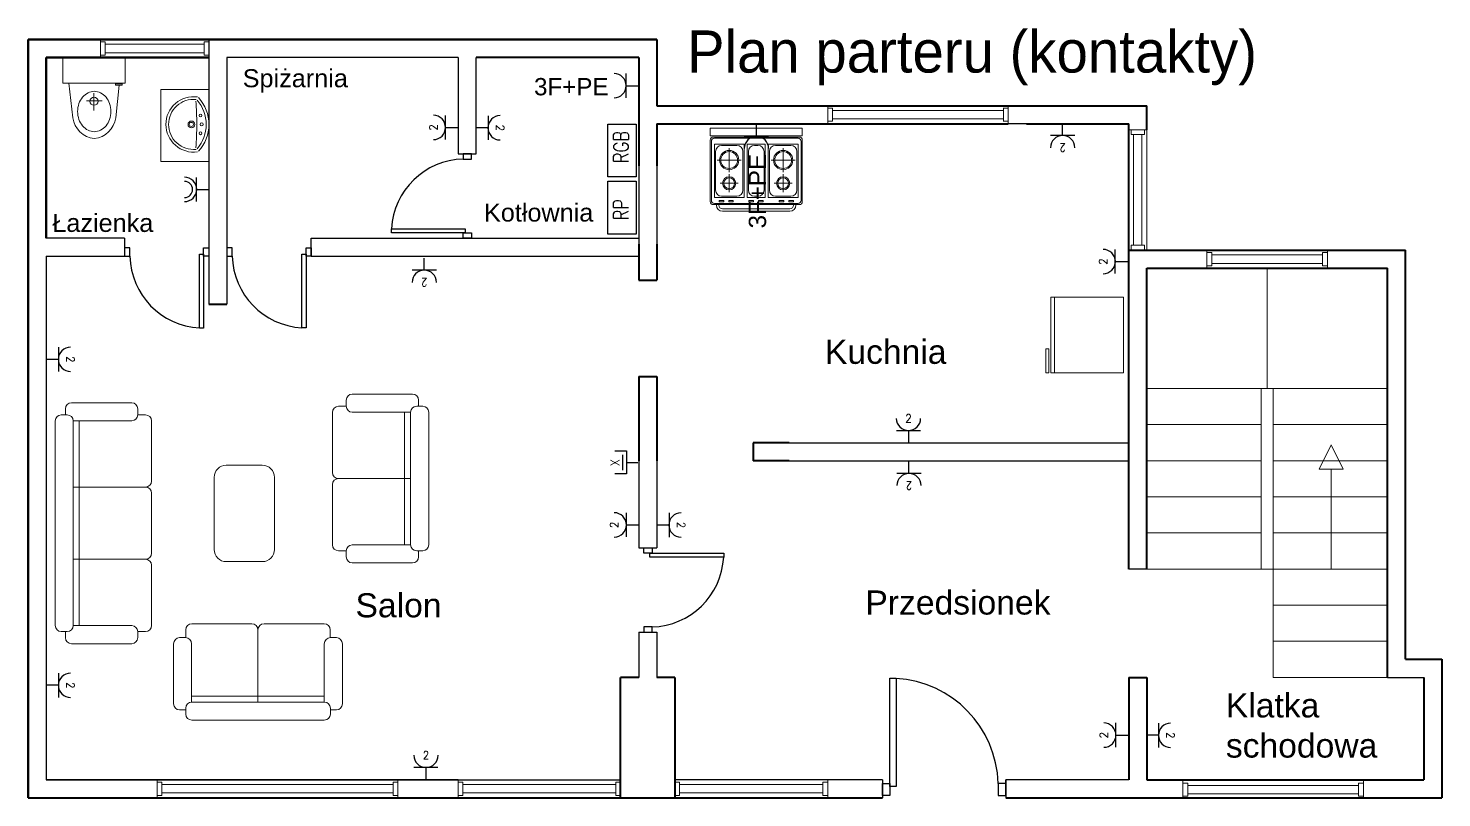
# Model space of a CAD drawing. Header units: inches. Extents: x -114 to 163, y -251 to 267.
# Drawn here: x 32.48 to 44.22, y 63.68 to 70.07 of the extents above; entities that cross this region are included whole.
import ezdxf
from ezdxf.enums import TextEntityAlignment as Align

# ---------------------------------------------------------------- set-up
doc = ezdxf.new("R2010")
doc.units = ezdxf.units.IN
doc.header["$MEASUREMENT"] = 0
doc.layers.add('01-Text', color=250, linetype='Continuous')
doc.layers.add('czerwone gniazzdka', color=10, linetype='Continuous')
doc.layers.add('DOOR WINDOW 1 75', color=7, linetype='Continuous', lineweight=9, true_color=0x666666)
doc.layers.add('FURNITURE E 1 75', color=7, linetype='Continuous', lineweight=13, true_color=0xa6a9ab)
doc.layers.add('WALL 1 75', color=250, linetype='Continuous', lineweight=40)
doc.styles.add('1do100', font='romans.shx', dxfattribs={"width": 0.8})
doc.styles.add('simplex', font='simplex.shx')
doc.styles.add('SS Projects_75_notes', font='bahnschrift.ttf', dxfattribs={"height": 0.35})
doc.styles.get("Standard").update_dxf_attribs({"font": 'arial.ttf'})

# ---------------------------------------------------------------- blocks, each defined once
blk = doc.blocks.new('A$C22302754')
for centre in [(0.211, 0.389), (0.411, 0.389)]:
    blk.add_circle(centre, 0.016)
for centre, radius, start, end in [((0.311, 0.031), 0.451, 90, 131.9108), ((0.311, 0.031), 0.451, 48.0892, 90), ((0.311, 0.311), 0.311, 172.0719, 270), ((0.311, 0.311), 0.281, 174.3932, 270), ((0.311, 0.031), 0.421, 90, 130.3728), ((0.311, -3.549), 3.895, 90, 93.861), ((0.311, 0.286), 0.0375, 90, 270), ((0.311, 0.402), 0.0175, 90, 270), ((0.311, 0.031), 0.421, 49.6272, 90), ((0.311, 0.402), 0.0175, 270, 90), ((0.311, 0.311), 0.311, 270, 7.9281), ((0.311, -3.549), 3.895, 86.139, 90), ((0.311, 0.311), 0.281, 270, 5.6068), ((0.311, 0.286), 0.0375, 270, 90), ((0.311, 0.286), 0.023, 90, 270), ((0.311, 0.286), 0.023, 270, 90)]:
    blk.add_arc(centre, radius, start, end)
blk = doc.blocks.new('A$C36CD1A03')
at = {"color": 7, "xscale": 0.7405092175406482, "yscale": 0.7405092175406482, "zscale": 0.7405092175406482, "rotation": 90}
blk.add_blockref('A$C22302754', (0.357, 0), dxfattribs=at)
blk = doc.blocks.new('Drzwi')
for points in [[(0.0432, 0.6652), (0.0777, 0.6652), (0.0777, 0.0518), (0.0432, 0.0518)], [(0, 0.0691), (0.0432, 0.0691), (0.0432, 0), (0, 0)], [(0.6997, 0.0691), (0.6565, 0.0691), (0.6565, 0), (0.6997, 0)]]:
    blk.add_lwpolyline(points, close=True)
blk.add_arc((0.0444, 0.0527), 0.6124, 1.53162, 86.877)

msp = doc.modelspace()

# ---------------------------------------------------------------- linework, layer by layer
for p, q in [((32.769, 69.831), (33.982, 69.831)), ((36.052, 69.831), (36.052, 69.031)), ((36.202, 69.031), (36.202, 69.831)), ((40.772, 69.281), (40.622, 69.281)), ((36.052, 69.031), (36.202, 69.031)), ((37.552, 68.931), (37.552, 68.281)), ((37.702, 68.931), (37.702, 68.281)), ((34.832, 68.331), (37.552, 68.331)), ((34.832, 68.181), (34.832, 68.331)), ((34.832, 68.181), (37.552, 68.181)), ((38.802, 66.631), (41.62, 66.631)), ((38.802, 66.481), (41.62, 66.481)), ((41.772, 65.581), (41.622, 65.581)), ((43.772, 64.681), (44.072, 64.681)), ((36.052, 63.831), (32.632, 63.831)), ((32.632, 63.831), (37.402, 63.831)), ((39.122, 63.831), (37.852, 63.831)), ((39.576, 63.831), (39.122, 63.831)), ((41.622, 63.831), (40.601, 63.831))]:
    msp.add_line(p, q)
at = {"color": 1, "lineweight": 30, "ltscale": 3}
for p, q in [((37.448, 69.496), (37.448, 69.698)), ((37.448, 69.597), (37.548, 69.597)), ((38.53, 69.176), (38.53, 69.277)), ((41.073, 69.182), (41.073, 69.283)), ((38.63, 69.176), (38.429, 69.176)), ((41.174, 69.182), (40.972, 69.182)), ((33.88, 68.634), (33.88, 68.835)), ((33.88, 68.735), (33.981, 68.735)), ((41.51, 68.036), (41.51, 68.237)), ((41.51, 68.136), (41.611, 68.136)), ((32.733, 67.424), (32.733, 67.223)), ((32.733, 67.323), (32.632, 67.323)), ((39.693, 66.732), (39.894, 66.732)), ((39.793, 66.732), (39.793, 66.631)), ((39.797, 66.374), (39.797, 66.475)), ((39.898, 66.374), (39.697, 66.374)), ((37.45, 65.848), (37.45, 66.049)), ((37.804, 66.048), (37.804, 65.846)), ((37.45, 65.948), (37.55, 65.948)), ((37.804, 65.947), (37.703, 65.947)), ((32.733, 64.716), (32.733, 64.514)), ((32.733, 64.615), (32.632, 64.615)), ((41.515, 64.1), (41.515, 64.302)), ((41.869, 64.3), (41.869, 64.099)), ((41.515, 64.201), (41.616, 64.201)), ((41.869, 64.2), (41.769, 64.2)), ((35.684, 63.934), (35.885, 63.934)), ((35.785, 63.934), (35.785, 63.833))]:
    msp.add_line(p, q, dxfattribs=at)
at = {"color": 1, "ltscale": 3}
for p, q in [((35.948, 69.149), (35.948, 69.35)), ((36.301, 69.347), (36.301, 69.146)), ((35.948, 69.25), (36.048, 69.25)), ((36.301, 69.247), (36.2, 69.247)), ((35.771, 68.064), (35.771, 68.165)), ((35.872, 68.064), (35.67, 68.064)), ((37.355, 66.562, 0), (37.45, 66.562, 0)), ((37.418, 66.53, 0), (37.418, 66.403, 0)), ((37.45, 66.562, 0), (37.45, 66.371, 0)), ((37.45, 66.466, 0), (37.546, 66.466, 0)), ((37.45, 66.371, 0), (37.355, 66.371, 0))]:
    msp.add_line(p, q, dxfattribs=at)
at = {"lineweight": 30}
msp.add_line((33.282, 68.331), (33.282, 68.181), dxfattribs=at)
at = {"color": 1, "lineweight": 30, "ltscale": 3}
for centre, radius, start, end in [((37.347, 69.597), 0.101, 270, 90), ((38.53, 69.075), 0.101, 0, 180), ((41.073, 69.082), 0.101, 0, 180), ((33.78, 68.735), 0.101, 270, 90), ((33.78, 68.735), 0.0671, 270, 90), ((41.41, 68.136), 0.101, 270, 90), ((32.833, 67.323), 0.101, 90, 270), ((39.793, 66.833), 0.101, 180, 0), ((39.797, 66.274), 0.101, 0, 180), ((37.349, 65.948), 0.101, 270, 90), ((37.904, 65.947), 0.101, 90, 270), ((32.833, 64.615), 0.101, 90, 270), ((41.415, 64.201), 0.101, 270, 90), ((41.97, 64.2), 0.101, 90, 270), ((35.785, 64.034), 0.101, 180, 0)]:
    msp.add_arc(centre, radius, start, end, dxfattribs=at)
at = {"color": 1, "ltscale": 3}
for centre, start, end in [((35.847, 69.25), 270, 90), ((36.401, 69.247), 90, 270), ((35.771, 67.963), 0, 180)]:
    msp.add_arc(centre, 0.101, start, end, dxfattribs=at)
at = {"layer": 'czerwone gniazzdka'}
for points in [[(37.297, 68.839), (37.297, 69.278), (37.532, 69.278), (37.532, 68.839)], [(37.297, 68.364), (37.297, 68.803), (37.532, 68.803), (37.532, 68.364)]]:
    msp.add_lwpolyline(points, close=True, dxfattribs=at)
at = {"layer": 'Defpoints'}
for p, q in [((37.552, 66.481), (37.552, 65.757)), ((37.702, 66.481), (37.702, 65.757)), ((37.552, 65.757), (37.702, 65.757)), ((37.552, 65.056), (37.702, 65.056)), ((37.552, 65.056), (37.552, 64.681)), ((37.702, 65.056), (37.702, 64.681)), ((39.576, 63.831), (39.576, 63.681)), ((40.601, 63.8), (40.601, 63.831)), ((40.601, 63.831), (40.601, 63.681))]:
    msp.add_line(p, q, dxfattribs=at)
at = {"layer": 'DOOR WINDOW 1 75'}
for p, q in [((33.082, 69.981), (33.082, 69.831)), ((33.122, 69.961), (33.082, 69.961)), ((33.122, 69.961), (33.122, 69.851)), ((33.942, 69.941), (33.122, 69.941)), ((33.942, 69.871), (33.122, 69.871)), ((33.942, 69.961), (33.942, 69.851)), ((33.982, 69.961), (33.942, 69.961)), ((33.122, 69.851), (33.082, 69.851)), ((33.982, 69.851), (33.942, 69.851)), ((39.122, 69.431), (39.122, 69.281)), ((39.162, 69.411), (39.122, 69.411)), ((39.162, 69.411), (39.162, 69.301)), ((40.582, 69.391), (39.162, 69.391)), ((40.581, 69.303), (40.581, 69.413)), ((40.622, 69.411), (40.582, 69.411)), ((40.622, 69.281), (40.622, 69.431)), ((39.162, 69.301), (39.122, 69.301)), ((40.582, 69.321), (39.162, 69.321)), ((40.619, 69.303), (40.579, 69.303)), ((41.622, 69.281), (41.622, 69.231)), ((41.772, 69.231), (41.622, 69.231)), ((41.642, 69.191), (41.642, 69.231)), ((41.752, 69.191), (41.642, 69.191)), ((41.662, 68.271), (41.662, 69.191)), ((41.732, 68.271), (41.732, 69.191)), ((41.752, 69.191), (41.752, 69.231)), ((41.772, 68.231), (41.772, 69.231)), ((41.622, 68.231), (41.772, 68.231)), ((41.752, 68.271), (41.642, 68.271)), ((41.642, 68.231), (41.642, 68.271)), ((41.752, 68.231), (41.752, 68.271)), ((42.272, 68.081), (42.272, 68.231)), ((42.312, 68.211), (42.272, 68.211)), ((42.312, 68.211), (42.312, 68.101)), ((43.232, 68.211), (43.232, 68.101)), ((43.272, 68.211), (43.232, 68.211)), ((43.272, 68.081), (43.272, 68.231)), ((42.312, 68.101), (42.272, 68.101)), ((43.232, 68.191), (42.312, 68.191)), ((43.232, 68.121), (42.312, 68.121)), ((43.272, 68.101), (43.232, 68.101)), ((33.552, 63.681), (33.552, 63.831)), ((33.592, 63.811), (33.552, 63.811)), ((33.592, 63.811), (33.592, 63.701)), ((35.512, 63.791), (33.592, 63.791)), ((35.512, 63.811), (35.512, 63.701)), ((35.552, 63.811), (35.512, 63.811)), ((35.552, 63.681), (35.552, 63.831)), ((36.052, 63.681), (36.052, 63.831)), ((36.092, 63.811), (36.052, 63.811)), ((36.092, 63.811), (36.092, 63.701)), ((37.362, 63.791), (36.092, 63.791)), ((37.362, 63.811), (37.362, 63.701)), ((37.402, 63.811), (37.362, 63.811)), ((37.892, 63.811), (37.852, 63.811)), ((37.892, 63.811), (37.892, 63.701)), ((39.082, 63.791), (37.892, 63.791)), ((39.082, 63.811), (39.082, 63.701)), ((39.122, 63.811), (39.082, 63.811)), ((39.122, 63.681), (39.122, 63.831)), ((42.072, 63.681), (42.072, 63.831)), ((42.112, 63.803), (42.072, 63.803)), ((42.112, 63.803), (42.112, 63.693)), ((43.532, 63.783), (42.112, 63.783)), ((43.532, 63.803), (43.532, 63.693)), ((43.572, 63.803), (43.532, 63.803)), ((43.572, 63.681), (43.572, 63.831)), ((33.592, 63.701), (33.552, 63.701)), ((35.512, 63.721), (33.592, 63.721)), ((35.552, 63.701), (35.512, 63.701)), ((36.092, 63.701), (36.052, 63.701)), ((37.362, 63.721), (36.092, 63.721)), ((37.402, 63.701), (37.362, 63.701)), ((37.892, 63.701), (37.852, 63.701)), ((39.082, 63.721), (37.892, 63.721)), ((39.122, 63.701), (39.082, 63.701)), ((42.112, 63.693), (42.072, 63.693)), ((43.532, 63.713), (42.112, 63.713)), ((43.572, 63.693), (43.532, 63.693))]:
    msp.add_line(p, q, dxfattribs=at)
at = {"layer": 'FURNITURE E 1 75'}
for p, q in [((33.287, 69.831), (32.769, 69.831)), ((32.769, 69.831), (32.769, 69.619)), ((33.287, 69.619), (33.287, 69.831)), ((32.769, 69.619), (33.287, 69.619)), ((32.852, 69.329), (32.82, 69.618)), ((33.026, 69.391), (33.026, 69.534)), ((33.206, 69.613), (33.206, 69.602)), ((33.263, 69.613), (33.206, 69.613)), ((33.206, 69.602), (33.262, 69.602)), ((33.208, 69.329), (33.238, 69.602)), ((33.262, 69.602), (33.262, 69.613)), ((33.582, 68.966), (33.582, 69.566)), ((33.582, 69.566), (33.982, 69.566)), ((32.966, 69.47), (33.097, 69.47)), ((33.982, 69.431), (33.982, 69.281)), ((38.146, 69.244), (38.146, 69.18)), ((38.146, 69.244), (38.911, 69.244)), ((38.911, 69.18), (38.146, 69.18)), ((38.886, 69.17), (38.171, 69.17)), ((38.876, 69.16), (38.181, 69.16)), ((38.911, 69.18), (38.911, 69.244)), ((38.146, 69.145), (38.146, 68.634)), ((38.156, 69.135), (38.156, 68.644)), ((38.181, 69.11), (38.181, 68.669)), ((38.428, 69.11), (38.181, 69.11)), ((38.191, 69.05), (38.191, 68.729)), ((38.368, 69.1), (38.241, 69.1)), ((38.304, 69.079), (38.304, 68.879)), ((38.418, 68.729), (38.418, 69.05)), ((38.428, 68.669), (38.428, 69.11)), ((38.453, 69.11), (38.603, 69.11)), ((38.453, 68.669), (38.453, 69.11)), ((38.463, 68.729), (38.463, 69.05)), ((38.513, 69.1), (38.543, 69.1)), ((38.593, 69.05), (38.593, 68.729)), ((38.603, 69.11), (38.603, 68.669)), ((38.628, 69.11), (38.876, 69.11)), ((38.628, 68.669), (38.628, 69.11)), ((38.638, 68.729), (38.638, 69.05)), ((38.688, 69.1), (38.816, 69.1)), ((38.752, 69.079), (38.752, 68.879)), ((38.866, 69.05), (38.866, 68.729)), ((38.876, 69.11), (38.876, 68.669)), ((38.901, 68.644), (38.901, 69.135)), ((38.911, 68.634), (38.911, 69.145)), ((33.582, 68.966), (33.982, 68.966)), ((38.204, 68.979), (38.404, 68.979)), ((38.852, 68.979), (38.652, 68.979)), ((38.304, 68.861), (38.304, 68.711)), ((38.752, 68.861), (38.752, 68.711)), ((38.229, 68.786), (38.379, 68.786)), ((38.827, 68.786), (38.677, 68.786)), ((38.171, 68.609), (38.886, 68.609)), ((38.181, 68.669), (38.428, 68.669)), ((38.181, 68.619), (38.876, 68.619)), ((38.198, 68.604), (38.198, 68.609)), ((38.218, 68.604), (38.218, 68.609)), ((38.241, 68.679), (38.368, 68.679)), ((38.248, 68.574), (38.808, 68.574)), ((38.603, 68.669), (38.453, 68.669)), ((38.543, 68.679), (38.513, 68.679)), ((38.876, 68.669), (38.628, 68.669)), ((38.816, 68.679), (38.688, 68.679)), ((38.838, 68.604), (38.838, 68.609)), ((38.858, 68.604), (38.858, 68.609)), ((38.248, 68.554), (38.808, 68.554)), ((42.772, 67.081), (42.772, 68.081)), ((41.58, 67.84), (40.975, 67.84)), ((40.975, 67.21), (40.975, 67.84)), ((41.005, 67.21), (41.005, 67.84)), ((41.58, 67.21), (41.58, 67.84)), ((40.935, 67.41), (40.96, 67.41)), ((40.935, 67.21), (40.935, 67.41)), ((40.96, 67.21), (40.96, 67.41)), ((40.935, 67.21), (40.96, 67.21)), ((41.58, 67.21), (40.975, 67.21)), ((41.772, 67.081), (43.772, 67.081)), ((42.722, 65.581), (42.722, 67.081)), ((42.822, 64.681), (42.822, 67.081)), ((32.841, 66.963), (33.341, 66.963)), ((35.123, 66.933), (35.058, 66.933)), ((35.123, 66.984), (35.123, 66.934)), ((35.673, 67.034), (35.173, 67.034)), ((35.708, 66.934), (35.758, 66.934)), ((35.723, 66.934), (35.723, 66.984)), ((32.706, 65.111), (32.706, 66.812)), ((32.756, 66.862), (32.806, 66.862)), ((32.791, 66.863), (32.791, 66.913)), ((33.341, 66.813), (32.856, 66.813)), ((32.856, 66.812), (32.856, 65.111)), ((32.906, 66.812), (32.906, 65.112)), ((33.391, 66.913), (33.391, 66.863)), ((33.391, 66.862), (33.456, 66.862)), ((33.506, 66.312), (33.506, 66.812)), ((35.008, 66.883), (35.008, 66.383)), ((35.173, 66.884), (35.658, 66.884)), ((35.608, 65.783), (35.608, 66.884)), ((35.658, 65.783), (35.658, 66.884)), ((35.808, 66.884), (35.808, 65.783)), ((41.772, 66.781), (42.722, 66.781)), ((42.822, 66.781), (43.772, 66.781)), ((43.303, 66.612), (43.203, 66.412)), ((43.303, 66.612), (43.403, 66.412)), ((41.772, 66.481), (42.722, 66.481)), ((42.822, 66.481), (43.772, 66.481)), ((35.058, 66.333), (35.658, 66.333)), ((43.203, 66.412), (43.403, 66.412)), ((43.303, 65.581), (43.303, 66.412)), ((33.456, 66.262), (32.856, 66.262)), ((35.008, 66.283), (35.008, 65.783)), ((33.506, 65.712), (33.506, 66.212)), ((41.772, 66.181), (42.722, 66.181)), ((42.822, 66.181), (43.772, 66.181)), ((41.772, 65.881), (42.722, 65.881)), ((42.822, 65.881), (43.772, 65.881)), ((35.173, 65.782), (35.658, 65.782)), ((33.456, 65.662), (32.856, 65.662)), ((35.123, 65.733), (35.058, 65.733)), ((35.123, 65.682), (35.123, 65.732)), ((35.673, 65.632), (35.173, 65.632)), ((35.758, 65.733), (35.708, 65.733)), ((35.723, 65.732), (35.723, 65.682)), ((33.506, 65.612), (33.506, 65.112)), ((41.622, 65.581), (43.772, 65.581)), ((42.822, 65.281), (43.772, 65.281)), ((32.806, 65.061), (32.756, 65.061)), ((32.791, 65.061), (32.791, 65.011)), ((33.341, 65.111), (32.856, 65.111)), ((33.391, 65.062), (33.456, 65.062)), ((33.391, 65.011), (33.391, 65.061)), ((33.79, 65.011), (33.79, 65.076)), ((34.34, 65.126), (33.84, 65.126)), ((34.39, 65.076), (34.39, 64.476)), ((34.94, 65.126), (34.44, 65.126)), ((34.99, 65.011), (34.99, 65.076)), ((32.841, 64.961), (33.341, 64.961)), ((33.689, 64.461), (33.689, 64.961)), ((33.739, 65.011), (33.789, 65.011)), ((33.839, 64.961), (33.839, 64.476)), ((34.941, 64.961), (34.941, 64.476)), ((35.041, 65.011), (34.991, 65.011)), ((35.091, 64.461), (35.091, 64.961)), ((42.822, 64.981), (43.772, 64.981)), ((42.822, 64.681), (43.772, 64.681)), ((33.84, 64.526), (34.941, 64.526)), ((33.84, 64.476), (34.941, 64.476)), ((33.789, 64.411), (33.739, 64.411)), ((33.79, 64.376), (33.79, 64.426)), ((34.991, 64.426), (34.991, 64.376)), ((34.991, 64.411), (35.041, 64.411)), ((34.941, 64.326), (33.84, 64.326))]:
    msp.add_line(p, q, dxfattribs=at)
msp.add_lwpolyline([(32.903, 69.317, -0.166063), (32.903, 69.448, -0.090349), (32.932, 69.501, -0.10431), (32.979, 69.538, -0.237057), (33.082, 69.538, -0.10431), (33.128, 69.501, -0.090349), (33.158, 69.448, -0.166063), (33.158, 69.317, -0.090349), (33.128, 69.264, -0.10431), (33.082, 69.227, -0.237057), (32.979, 69.227, -0.10431), (32.932, 69.264, -0.090349), (32.903, 69.317, -0.082467)], format="xyb", dxfattribs=at)
for points in [[(38.22, 68.633), (38.22, 68.643), (38.258, 68.643), (38.258, 68.633)], [(38.3, 68.633), (38.3, 68.643), (38.338, 68.643), (38.338, 68.633)], [(38.467, 68.633), (38.467, 68.643), (38.506, 68.643), (38.506, 68.633)], [(38.547, 68.633), (38.547, 68.643), (38.586, 68.643), (38.586, 68.633)], [(38.757, 68.633), (38.757, 68.643), (38.718, 68.643), (38.718, 68.633)], [(38.837, 68.633), (38.837, 68.643), (38.798, 68.643), (38.798, 68.633)]]:
    msp.add_lwpolyline(points, close=True, dxfattribs=at)
msp.add_lwpolyline([(34.426, 66.443), (34.126, 66.443, 0.414214), (34.026, 66.343), (34.026, 65.743, 0.414214), (34.126, 65.643), (34.426, 65.643, 0.414214), (34.526, 65.743), (34.526, 66.343, 0.414214)], format="xyb", close=True, dxfattribs=at)
for centre, radius in [((33.028, 69.468), 0.0333), ((38.304, 68.979), 0.08), ((38.304, 68.979), 0.07), ((38.752, 68.979), 0.08), ((38.752, 68.979), 0.07), ((38.304, 68.786), 0.055), ((38.304, 68.786), 0.045), ((38.752, 68.786), 0.055), ((38.752, 68.786), 0.045)]:
    msp.add_circle(centre, radius, dxfattribs=at)
for centre, radius, start, end in [((33.048, 69.355), 0.197, 187.4737, 264.917), ((33.013, 69.355), 0.197, 275.083, 352.5263), ((38.171, 69.145), 0.025, 90, 180), ((38.181, 69.135), 0.025, 90, 180), ((38.876, 69.135), 0.025, 360, 90), ((38.886, 69.145), 0.025, 360, 90), ((38.241, 69.05), 0.05, 90, 180), ((38.368, 69.05), 0.05, 0, 90), ((38.513, 69.05), 0.05, 90, 180), ((38.543, 69.05), 0.05, 0, 90), ((38.688, 69.05), 0.05, 90, 180), ((38.816, 69.05), 0.05, 360, 90), ((38.241, 68.729), 0.05, 180, 270), ((38.368, 68.729), 0.05, 270, 0), ((38.513, 68.729), 0.05, 180, 270), ((38.543, 68.729), 0.05, 270, 0), ((38.688, 68.729), 0.05, 180, 270), ((38.816, 68.729), 0.05, 270, 360), ((38.171, 68.634), 0.025, 180, 270), ((38.181, 68.644), 0.025, 180, 270), ((38.248, 68.604), 0.05, 180, 270), ((38.248, 68.604), 0.03, 180, 270), ((38.808, 68.604), 0.05, 270, 0), ((38.808, 68.604), 0.03, 270, 0), ((38.876, 68.644), 0.025, 270, 0), ((38.886, 68.634), 0.025, 270, 0), ((32.841, 66.913), 0.05, 90, 180), ((33.341, 66.913), 0.05, 0, 90), ((35.058, 66.883), 0.05, 90, 180), ((35.173, 66.984), 0.05, 90, 180), ((35.173, 66.934), 0.05, 180, 270), ((35.708, 66.884), 0.05, 90, 180), ((35.673, 66.984), 0.05, 0, 90), ((35.758, 66.884), 0.05, 0, 90), ((32.756, 66.812), 0.05, 90, 180), ((32.806, 66.812), 0.05, 0, 90), ((33.341, 66.863), 0.05, 270, 0), ((33.456, 66.812), 0.05, 0, 90), ((35.058, 66.383), 0.05, 180, 270), ((35.058, 66.283), 0.05, 90, 180), ((33.456, 66.312), 0.05, 270, 0), ((33.456, 66.212), 0.05, 0, 90), ((35.058, 65.783), 0.05, 180, 270), ((35.173, 65.732), 0.05, 90, 180), ((35.708, 65.783), 0.05, 180, 270), ((35.758, 65.783), 0.05, 270, 0), ((33.456, 65.712), 0.05, 270, 0), ((33.456, 65.612), 0.05, 0, 90), ((35.173, 65.682), 0.05, 180, 270), ((35.673, 65.682), 0.05, 270, 0), ((32.756, 65.111), 0.05, 180, 270), ((32.806, 65.111), 0.05, 270, 0), ((33.341, 65.061), 0.05, 0, 90), ((33.456, 65.112), 0.05, 270, 0), ((33.84, 65.076), 0.05, 90, 180), ((34.34, 65.076), 0.05, 0, 90), ((34.44, 65.076), 0.05, 90, 180), ((34.94, 65.076), 0.05, 0, 90), ((32.841, 65.011), 0.05, 180, 270), ((33.341, 65.011), 0.05, 270, 0), ((33.739, 64.961), 0.05, 90, 180), ((33.789, 64.961), 0.05, 0, 90), ((34.991, 64.961), 0.05, 90, 180), ((35.041, 64.961), 0.05, 0, 90), ((33.739, 64.461), 0.05, 180, 270), ((33.84, 64.426), 0.05, 90, 180), ((34.941, 64.426), 0.05, 0, 90), ((35.041, 64.461), 0.05, 270, 0), ((33.84, 64.376), 0.05, 180, 270), ((34.941, 64.376), 0.05, 270, 0)]:
    msp.add_arc(centre, radius, start, end, dxfattribs=at)
at = {"layer": 'WALL 1 75', "lineweight": 211}
for p, q in [((37.702, 69.981), (32.482, 69.981)), ((32.482, 69.981), (32.482, 63.681)), ((33.982, 69.831), (32.632, 69.831)), ((32.632, 69.831), (32.632, 68.331))]:
    msp.add_line(p, q, dxfattribs=at)
at = {"layer": 'WALL 1 75', "lineweight": 30}
for p, q in [((33.982, 69.981), (33.982, 67.781)), ((36.052, 69.831), (34.132, 69.831)), ((34.132, 69.831), (34.132, 67.781)), ((33.282, 68.331), (32.632, 68.331)), ((32.632, 68.181), (32.632, 63.831)), ((32.632, 68.181), (33.282, 68.181))]:
    msp.add_line(p, q, dxfattribs=at)
at = {"layer": 'WALL 1 75'}
for p, q in [((37.702, 69.981), (37.702, 69.431)), ((37.552, 69.831), (36.202, 69.831)), ((37.552, 69.831), (37.552, 68.931)), ((37.702, 69.431), (41.772, 69.431)), ((41.772, 69.231), (41.772, 69.431)), ((37.702, 69.281), (40.622, 69.281)), ((37.702, 69.281), (37.702, 68.931)), ((40.772, 69.281), (41.622, 69.281)), ((41.622, 65.581), (41.622, 69.281)), ((37.552, 68.281), (37.552, 67.981)), ((37.702, 68.281), (37.702, 67.981)), ((41.622, 68.231), (43.922, 68.231)), ((43.922, 64.831), (43.922, 68.231)), ((37.552, 67.981), (37.702, 67.981)), ((41.772, 68.081), (43.772, 68.081)), ((41.772, 65.581), (41.772, 68.081)), ((43.772, 64.681), (43.772, 68.081)), ((33.982, 67.781), (34.132, 67.781)), ((37.552, 67.181), (37.702, 67.181)), ((37.552, 67.181), (37.552, 66.481)), ((37.702, 67.181), (37.702, 66.481)), ((38.502, 66.631), (38.502, 66.481)), ((38.802, 66.631), (38.502, 66.631)), ((38.802, 66.481), (38.502, 66.481)), ((43.922, 64.831), (44.222, 64.831)), ((44.222, 64.831), (44.222, 63.681)), ((37.402, 63.681), (37.402, 64.681)), ((37.552, 64.681), (37.402, 64.681)), ((37.852, 64.681), (37.702, 64.681)), ((37.852, 64.681), (37.852, 63.681)), ((41.622, 64.681), (41.772, 64.681)), ((41.622, 64.681), (41.622, 63.831)), ((41.772, 64.681), (41.772, 63.831)), ((44.072, 64.681), (44.072, 63.831)), ((41.772, 63.831), (44.072, 63.831)), ((32.482, 63.681), (39.576, 63.681)), ((40.601, 63.681), (44.222, 63.681))]:
    msp.add_line(p, q, dxfattribs=at)

# ---------------------------------------------------------------- block references
at = {"layer": 'Defpoints'}
for p, rotation in [((36.163, 68.331), 90), ((33.982, 68.249), 180), ((34.832, 68.25), 180), ((37.594, 65.757), 270.0000000000002)]:
    msp.add_blockref('Drzwi', p, dxfattribs=dict(at, rotation=rotation))
at = {"layer": 'Defpoints', "xscale": 1.464378650697802, "yscale": 1.464378650697802, "zscale": 1.464378650697802}
msp.add_blockref('Drzwi', (39.576, 63.699), dxfattribs=at)
at = {"layer": 'FURNITURE E 1 75', "xscale": -1}
msp.add_blockref('A$C36CD1A03', (33.982, 69.045), dxfattribs=at)

# ---------------------------------------------------------------- texts
at = {"color": 1}
msp.add_text('3F+PE', height=0.1436, dxfattribs=at).set_placement((36.683, 69.517))
at = {"color": 1, "style": 'simplex', "width": 0.9}
for rotation, p in [(90, (35.847, 69.25)), (270, (36.401, 69.247)), (180, (35.771, 67.963))]:
    msp.add_text('2', height=0.0671, rotation=rotation, dxfattribs=at).set_placement(p, align=Align.MIDDLE_CENTER)
at = {"color": 1, "lineweight": 30, "style": 'simplex', "width": 0.9}
for rotation, p in [(180, (41.073, 69.082)), (90, (41.41, 68.136)), (270, (32.833, 67.323)), (180, (39.797, 66.274)), (90, (37.349, 65.948)), (270, (37.904, 65.947)), (270, (32.833, 64.615)), (90, (41.415, 64.201)), (270, (41.97, 64.2))]:
    msp.add_text('2', height=0.0671, rotation=rotation, dxfattribs=at).set_placement(p, align=Align.MIDDLE_CENTER)
at = {"color": 1}
msp.add_text('3F+PE', height=0.1436, rotation=90, dxfattribs=at).set_placement((38.61, 68.411))
at = {"color": 1, "lineweight": 30, "style": 'simplex', "width": 0.9}
for p in [(39.793, 66.833), (35.785, 64.034)]:
    msp.add_text('2', height=0.0671, dxfattribs=at).set_placement(p, align=Align.MIDDLE_CENTER)
at = {"attachment_point": 1}
for s, width, insert, char_height in [('Spiżarnia', 1.0488, (34.263, 69.734), 0.15), ('Kotłownia', 1.03705, (36.267, 68.618), 0.15), ('Kuchnia', 1.49811, (39.099, 67.486), 0.2)]:
    msp.add_mtext_dynamic_manual_height_columns(s, width=width, gutter_width=1, heights=[0], dxfattribs=dict(at, insert=insert, char_height=char_height))
at = {"color": 1, "style": 'simplex', "text_generation_flag": 4, "width": 0.9}
msp.add_attdef('X', text='SAT', height=0.0763, rotation=270, dxfattribs=at).set_placement((37.355, 66.466, 0), align=Align.MIDDLE_CENTER)
at = {"layer": '01-Text', "insert": (37.953, 70.056), "char_height": 0.35, "attachment_point": 1, "style": 'SS Projects_75_notes'}
msp.add_mtext_dynamic_manual_height_columns('Plan parteru (kontakty)', width=6.34854, gutter_width=1.5, heights=[0], dxfattribs=at)
at = {"layer": 'czerwone gniazzdka', "char_height": 0.1245, "attachment_point": 1, "rotation": 90, "style": '1do100'}
for s, insert in [('RGB', (37.344, 68.953)), ('RP', (37.344, 68.478))]:
    msp.add_mtext_dynamic_manual_height_columns(s, width=0.88126, gutter_width=0.0778, heights=[0], dxfattribs=dict(at, insert=insert))
at = {"layer": 'Defpoints', "attachment_point": 1}
for s, width, insert, char_height in [('Łazienka', 1.13397, (32.682, 68.532), 0.15), ('Przedsionek', 1.39875, (39.435, 65.403), 0.2), ('Salon', 1.75413, (35.2, 65.38), 0.2), ('Klatka schodowa', 1.51805, (42.429, 64.548), 0.2)]:
    msp.add_mtext_dynamic_manual_height_columns(s, width=width, gutter_width=1, heights=[0], dxfattribs=dict(at, insert=insert, char_height=char_height))

doc.saveas('drawing.dxf')
